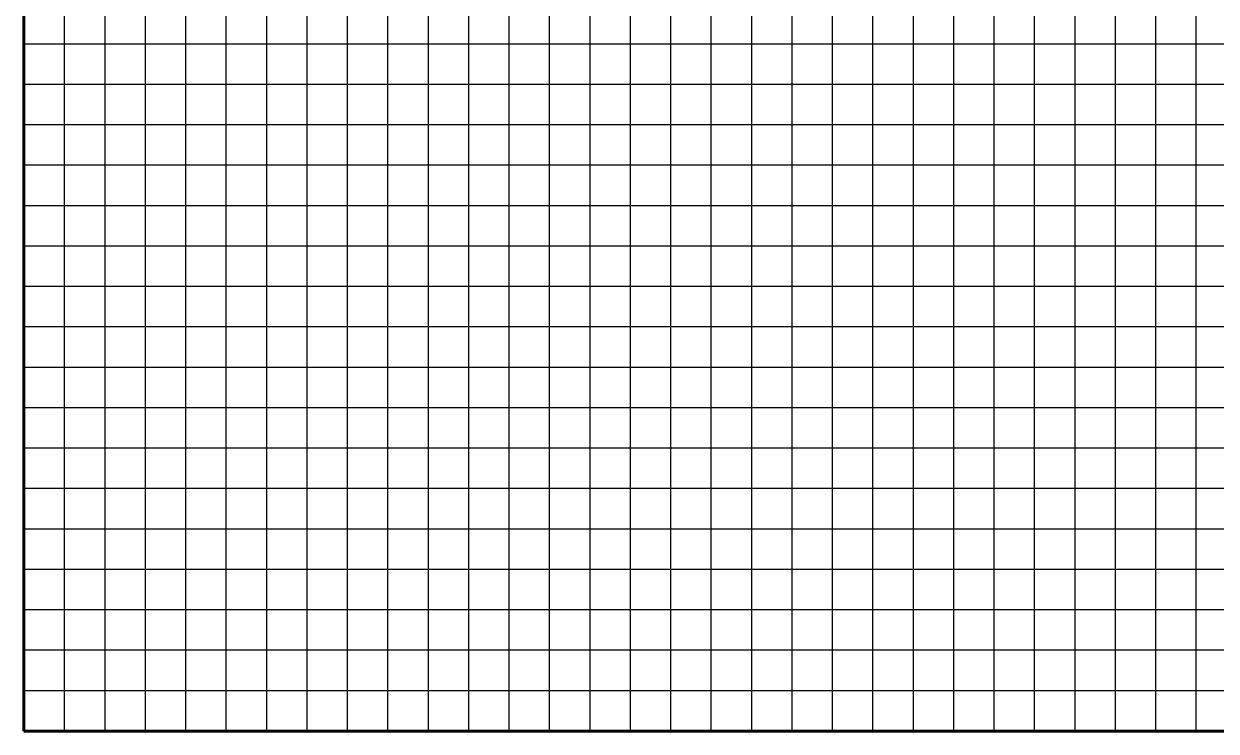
# Model space of a CAD drawing. Header units: inches. Extents: x 13 to 160, y -5 to 84.
# Drawn here: x 12.6 to 87.6, y -4.7 to 39.8 of the extents above; entities that cross this region are included whole.
import ezdxf

# ---------------------------------------------------------------- set-up
doc = ezdxf.new("R2010")
doc.units = ezdxf.units.IN
doc.header["$MEASUREMENT"] = 0

msp = doc.modelspace()

# ---------------------------------------------------------------- linework, layer by layer
at = {"lineweight": 60}
for p in [(12.641, 84.23), (159.961, -4.67)]:
    msp.add_line(p, (12.641, -4.67), dxfattribs=at)
for p, q in [((15.181, 41.05), (15.181, 38.51)), ((17.721, 41.05), (17.721, 38.51)), ((20.261, 41.05), (20.261, 38.51)), ((22.801, 41.05), (22.801, 38.51)), ((25.341, 41.05), (25.341, 38.51)), ((27.881, 41.05), (27.881, 38.51)), ((30.421, 41.05), (30.421, 38.51)), ((32.961, 41.05), (32.961, 38.51)), ((35.501, 41.05), (35.501, 38.51)), ((38.041, 41.05), (38.041, 38.51)), ((40.581, 41.05), (40.581, 38.51)), ((43.121, 41.05), (43.121, 38.51)), ((45.661, 41.05), (45.661, 38.51)), ((48.201, 41.05), (48.201, 38.51)), ((50.741, 41.05), (50.741, 38.51)), ((53.281, 41.05), (53.281, 38.51)), ((55.821, 41.05), (55.821, 38.51)), ((58.361, 41.05), (58.361, 38.51)), ((60.901, 41.05), (60.901, 38.51)), ((63.441, 41.05), (63.441, 38.51)), ((65.981, 41.05), (65.981, 38.51)), ((68.521, 41.05), (68.521, 38.51)), ((71.061, 41.05), (71.061, 38.51)), ((73.601, 41.05), (73.601, 38.51)), ((76.141, 41.05), (76.141, 38.51)), ((78.681, 41.05), (78.681, 38.51)), ((81.221, 41.05), (81.221, 38.51)), ((83.761, 41.05), (83.761, 38.51)), ((86.301, 41.05), (86.301, 38.51)), ((15.181, 38.51), (12.641, 38.51)), ((17.721, 38.51), (15.181, 38.51)), ((15.181, 38.51), (15.181, 35.97)), ((20.261, 38.51), (17.721, 38.51)), ((17.721, 38.51), (17.721, 35.97)), ((22.801, 38.51), (20.261, 38.51)), ((20.261, 38.51), (20.261, 35.97)), ((25.341, 38.51), (22.801, 38.51)), ((22.801, 38.51), (22.801, 35.97)), ((27.881, 38.51), (25.341, 38.51)), ((25.341, 38.51), (25.341, 35.97)), ((30.421, 38.51), (27.881, 38.51)), ((27.881, 38.51), (27.881, 35.97)), ((30.421, 38.51), (30.421, 35.97)), ((32.961, 38.51), (30.421, 38.51)), ((35.501, 38.51), (32.961, 38.51)), ((32.961, 38.51), (32.961, 35.97)), ((38.041, 38.51), (35.501, 38.51)), ((35.501, 38.51), (35.501, 35.97)), ((40.581, 38.51), (38.041, 38.51)), ((38.041, 38.51), (38.041, 35.97)), ((43.121, 38.51), (40.581, 38.51)), ((40.581, 38.51), (40.581, 35.97)), ((45.661, 38.51), (43.121, 38.51)), ((43.121, 38.51), (43.121, 35.97)), ((45.661, 38.51), (45.661, 35.97)), ((48.201, 38.51), (45.661, 38.51)), ((50.741, 38.51), (48.201, 38.51)), ((48.201, 38.51), (48.201, 35.97)), ((53.281, 38.51), (50.741, 38.51)), ((50.741, 38.51), (50.741, 35.97)), ((55.821, 38.51), (53.281, 38.51)), ((53.281, 38.51), (53.281, 35.97)), ((58.361, 38.51), (55.821, 38.51)), ((55.821, 38.51), (55.821, 35.97)), ((60.901, 38.51), (58.361, 38.51)), ((58.361, 38.51), (58.361, 35.97)), ((60.901, 38.51), (60.901, 35.97)), ((63.441, 38.51), (60.901, 38.51)), ((65.981, 38.51), (63.441, 38.51)), ((63.441, 38.51), (63.441, 35.97)), ((68.521, 38.51), (65.981, 38.51)), ((65.981, 38.51), (65.981, 35.97)), ((71.061, 38.51), (68.521, 38.51)), ((68.521, 38.51), (68.521, 35.97)), ((73.601, 38.51), (71.061, 38.51)), ((71.061, 38.51), (71.061, 35.97)), ((76.141, 38.51), (73.601, 38.51)), ((73.601, 38.51), (73.601, 35.97)), ((76.141, 38.51), (76.141, 35.97)), ((78.681, 38.51), (76.141, 38.51)), ((81.221, 38.51), (78.681, 38.51)), ((78.681, 38.51), (78.681, 35.97)), ((83.761, 38.51), (81.221, 38.51)), ((81.221, 38.51), (81.221, 35.97)), ((86.301, 38.51), (83.761, 38.51)), ((83.761, 38.51), (83.761, 35.97)), ((88.841, 38.51), (86.301, 38.51)), ((86.301, 38.51), (86.301, 35.97)), ((15.181, 35.97), (12.641, 35.97)), ((17.721, 35.97), (15.181, 35.97)), ((15.181, 35.97), (15.181, 33.43)), ((20.261, 35.97), (17.721, 35.97)), ((17.721, 35.97), (17.721, 33.43)), ((22.801, 35.97), (20.261, 35.97)), ((20.261, 35.97), (20.261, 33.43)), ((25.341, 35.97), (22.801, 35.97)), ((22.801, 35.97), (22.801, 33.43)), ((27.881, 35.97), (25.341, 35.97)), ((25.341, 35.97), (25.341, 33.43)), ((30.421, 35.97), (27.881, 35.97)), ((27.881, 35.97), (27.881, 33.43)), ((30.421, 35.97), (30.421, 33.43)), ((32.961, 35.97), (30.421, 35.97)), ((35.501, 35.97), (32.961, 35.97)), ((32.961, 35.97), (32.961, 33.43)), ((38.041, 35.97), (35.501, 35.97)), ((35.501, 35.97), (35.501, 33.43)), ((40.581, 35.97), (38.041, 35.97)), ((38.041, 35.97), (38.041, 33.43)), ((43.121, 35.97), (40.581, 35.97)), ((40.581, 35.97), (40.581, 33.43)), ((45.661, 35.97), (43.121, 35.97)), ((43.121, 35.97), (43.121, 33.43)), ((45.661, 35.97), (45.661, 33.43)), ((48.201, 35.97), (45.661, 35.97)), ((50.741, 35.97), (48.201, 35.97)), ((48.201, 35.97), (48.201, 33.43)), ((53.281, 35.97), (50.741, 35.97)), ((50.741, 35.97), (50.741, 33.43)), ((55.821, 35.97), (53.281, 35.97)), ((53.281, 35.97), (53.281, 33.43)), ((58.361, 35.97), (55.821, 35.97)), ((55.821, 35.97), (55.821, 33.43)), ((60.901, 35.97), (58.361, 35.97)), ((58.361, 35.97), (58.361, 33.43)), ((60.901, 35.97), (60.901, 33.43)), ((63.441, 35.97), (60.901, 35.97)), ((65.981, 35.97), (63.441, 35.97)), ((63.441, 35.97), (63.441, 33.43)), ((68.521, 35.97), (65.981, 35.97)), ((65.981, 35.97), (65.981, 33.43)), ((71.061, 35.97), (68.521, 35.97)), ((68.521, 35.97), (68.521, 33.43)), ((73.601, 35.97), (71.061, 35.97)), ((71.061, 35.97), (71.061, 33.43)), ((76.141, 35.97), (73.601, 35.97)), ((73.601, 35.97), (73.601, 33.43)), ((76.141, 35.97), (76.141, 33.43)), ((78.681, 35.97), (76.141, 35.97)), ((81.221, 35.97), (78.681, 35.97)), ((78.681, 35.97), (78.681, 33.43)), ((83.761, 35.97), (81.221, 35.97)), ((81.221, 35.97), (81.221, 33.43)), ((86.301, 35.97), (83.761, 35.97)), ((83.761, 35.97), (83.761, 33.43)), ((88.841, 35.97), (86.301, 35.97)), ((86.301, 35.97), (86.301, 33.43)), ((15.181, 33.43), (12.641, 33.43)), ((17.721, 33.43), (15.181, 33.43)), ((15.181, 33.43), (15.181, 30.89)), ((20.261, 33.43), (17.721, 33.43)), ((17.721, 33.43), (17.721, 30.89)), ((22.801, 33.43), (20.261, 33.43)), ((20.261, 33.43), (20.261, 30.89)), ((25.341, 33.43), (22.801, 33.43)), ((22.801, 33.43), (22.801, 30.89)), ((27.881, 33.43), (25.341, 33.43)), ((25.341, 33.43), (25.341, 30.89)), ((30.421, 33.43), (27.881, 33.43)), ((27.881, 33.43), (27.881, 30.89)), ((30.421, 33.43), (30.421, 30.89)), ((32.961, 33.43), (30.421, 33.43)), ((35.501, 33.43), (32.961, 33.43)), ((32.961, 33.43), (32.961, 30.89)), ((38.041, 33.43), (35.501, 33.43)), ((35.501, 33.43), (35.501, 30.89)), ((40.581, 33.43), (38.041, 33.43)), ((38.041, 33.43), (38.041, 30.89)), ((43.121, 33.43), (40.581, 33.43)), ((40.581, 33.43), (40.581, 30.89)), ((45.661, 33.43), (43.121, 33.43)), ((43.121, 33.43), (43.121, 30.89)), ((45.661, 33.43), (45.661, 30.89)), ((48.201, 33.43), (45.661, 33.43)), ((50.741, 33.43), (48.201, 33.43)), ((48.201, 33.43), (48.201, 30.89)), ((53.281, 33.43), (50.741, 33.43)), ((50.741, 33.43), (50.741, 30.89)), ((55.821, 33.43), (53.281, 33.43)), ((53.281, 33.43), (53.281, 30.89)), ((58.361, 33.43), (55.821, 33.43)), ((55.821, 33.43), (55.821, 30.89)), ((60.901, 33.43), (58.361, 33.43)), ((58.361, 33.43), (58.361, 30.89)), ((60.901, 33.43), (60.901, 30.89)), ((63.441, 33.43), (60.901, 33.43)), ((65.981, 33.43), (63.441, 33.43)), ((63.441, 33.43), (63.441, 30.89)), ((68.521, 33.43), (65.981, 33.43)), ((65.981, 33.43), (65.981, 30.89)), ((71.061, 33.43), (68.521, 33.43)), ((68.521, 33.43), (68.521, 30.89)), ((73.601, 33.43), (71.061, 33.43)), ((71.061, 33.43), (71.061, 30.89)), ((76.141, 33.43), (73.601, 33.43)), ((73.601, 33.43), (73.601, 30.89)), ((76.141, 33.43), (76.141, 30.89)), ((78.681, 33.43), (76.141, 33.43)), ((81.221, 33.43), (78.681, 33.43)), ((78.681, 33.43), (78.681, 30.89)), ((83.761, 33.43), (81.221, 33.43)), ((81.221, 33.43), (81.221, 30.89)), ((86.301, 33.43), (83.761, 33.43)), ((83.761, 33.43), (83.761, 30.89)), ((88.841, 33.43), (86.301, 33.43)), ((86.301, 33.43), (86.301, 30.89)), ((15.181, 30.89), (12.641, 30.89)), ((17.721, 30.89), (15.181, 30.89)), ((15.181, 30.89), (15.181, 28.35)), ((20.261, 30.89), (17.721, 30.89)), ((17.721, 30.89), (17.721, 28.35)), ((22.801, 30.89), (20.261, 30.89)), ((20.261, 30.89), (20.261, 28.35)), ((25.341, 30.89), (22.801, 30.89)), ((22.801, 30.89), (22.801, 28.35)), ((27.881, 30.89), (25.341, 30.89)), ((25.341, 30.89), (25.341, 28.35)), ((30.421, 30.89), (27.881, 30.89)), ((27.881, 30.89), (27.881, 28.35)), ((30.421, 30.89), (30.421, 28.35)), ((32.961, 30.89), (30.421, 30.89)), ((35.501, 30.89), (32.961, 30.89)), ((32.961, 30.89), (32.961, 28.35)), ((38.041, 30.89), (35.501, 30.89)), ((35.501, 30.89), (35.501, 28.35)), ((40.581, 30.89), (38.041, 30.89)), ((38.041, 30.89), (38.041, 28.35)), ((43.121, 30.89), (40.581, 30.89)), ((40.581, 30.89), (40.581, 28.35)), ((45.661, 30.89), (43.121, 30.89)), ((43.121, 30.89), (43.121, 28.35)), ((45.661, 30.89), (45.661, 28.35)), ((48.201, 30.89), (45.661, 30.89)), ((50.741, 30.89), (48.201, 30.89)), ((48.201, 30.89), (48.201, 28.35)), ((53.281, 30.89), (50.741, 30.89)), ((50.741, 30.89), (50.741, 28.35)), ((55.821, 30.89), (53.281, 30.89)), ((53.281, 30.89), (53.281, 28.35)), ((58.361, 30.89), (55.821, 30.89)), ((55.821, 30.89), (55.821, 28.35)), ((60.901, 30.89), (58.361, 30.89)), ((58.361, 30.89), (58.361, 28.35)), ((60.901, 30.89), (60.901, 28.35)), ((63.441, 30.89), (60.901, 30.89)), ((65.981, 30.89), (63.441, 30.89)), ((63.441, 30.89), (63.441, 28.35)), ((68.521, 30.89), (65.981, 30.89)), ((65.981, 30.89), (65.981, 28.35)), ((71.061, 30.89), (68.521, 30.89)), ((68.521, 30.89), (68.521, 28.35)), ((73.601, 30.89), (71.061, 30.89)), ((71.061, 30.89), (71.061, 28.35)), ((76.141, 30.89), (73.601, 30.89)), ((73.601, 30.89), (73.601, 28.35)), ((76.141, 30.89), (76.141, 28.35)), ((78.681, 30.89), (76.141, 30.89)), ((81.221, 30.89), (78.681, 30.89)), ((78.681, 30.89), (78.681, 28.35)), ((83.761, 30.89), (81.221, 30.89)), ((81.221, 30.89), (81.221, 28.35)), ((86.301, 30.89), (83.761, 30.89)), ((83.761, 30.89), (83.761, 28.35)), ((88.841, 30.89), (86.301, 30.89)), ((86.301, 30.89), (86.301, 28.35)), ((15.181, 28.35), (12.641, 28.35)), ((17.721, 28.35), (15.181, 28.35)), ((15.181, 28.35), (15.181, 25.81)), ((20.261, 28.35), (17.721, 28.35)), ((17.721, 28.35), (17.721, 25.81)), ((22.801, 28.35), (20.261, 28.35)), ((20.261, 28.35), (20.261, 25.81)), ((25.341, 28.35), (22.801, 28.35)), ((22.801, 28.35), (22.801, 25.81)), ((27.881, 28.35), (25.341, 28.35)), ((25.341, 28.35), (25.341, 25.81)), ((30.421, 28.35), (27.881, 28.35)), ((27.881, 28.35), (27.881, 25.81)), ((30.421, 28.35), (30.421, 25.81)), ((32.961, 28.35), (30.421, 28.35)), ((35.501, 28.35), (32.961, 28.35)), ((32.961, 28.35), (32.961, 25.81)), ((38.041, 28.35), (35.501, 28.35)), ((35.501, 28.35), (35.501, 25.81)), ((40.581, 28.35), (38.041, 28.35)), ((38.041, 28.35), (38.041, 25.81)), ((43.121, 28.35), (40.581, 28.35)), ((40.581, 28.35), (40.581, 25.81)), ((45.661, 28.35), (43.121, 28.35)), ((43.121, 28.35), (43.121, 25.81)), ((45.661, 28.35), (45.661, 25.81)), ((48.201, 28.35), (45.661, 28.35)), ((50.741, 28.35), (48.201, 28.35)), ((48.201, 28.35), (48.201, 25.81)), ((53.281, 28.35), (50.741, 28.35)), ((50.741, 28.35), (50.741, 25.81)), ((55.821, 28.35), (53.281, 28.35)), ((53.281, 28.35), (53.281, 25.81)), ((58.361, 28.35), (55.821, 28.35)), ((55.821, 28.35), (55.821, 25.81)), ((60.901, 28.35), (58.361, 28.35)), ((58.361, 28.35), (58.361, 25.81)), ((60.901, 28.35), (60.901, 25.81)), ((63.441, 28.35), (60.901, 28.35)), ((65.981, 28.35), (63.441, 28.35)), ((63.441, 28.35), (63.441, 25.81)), ((68.521, 28.35), (65.981, 28.35)), ((65.981, 28.35), (65.981, 25.81)), ((71.061, 28.35), (68.521, 28.35)), ((68.521, 28.35), (68.521, 25.81)), ((73.601, 28.35), (71.061, 28.35)), ((71.061, 28.35), (71.061, 25.81)), ((76.141, 28.35), (73.601, 28.35)), ((73.601, 28.35), (73.601, 25.81)), ((76.141, 28.35), (76.141, 25.81)), ((78.681, 28.35), (76.141, 28.35)), ((81.221, 28.35), (78.681, 28.35)), ((78.681, 28.35), (78.681, 25.81)), ((83.761, 28.35), (81.221, 28.35)), ((81.221, 28.35), (81.221, 25.81)), ((86.301, 28.35), (83.761, 28.35)), ((83.761, 28.35), (83.761, 25.81)), ((88.841, 28.35), (86.301, 28.35)), ((86.301, 28.35), (86.301, 25.81)), ((15.181, 25.81), (12.641, 25.81)), ((17.721, 25.81), (15.181, 25.81)), ((15.181, 25.81), (15.181, 23.27)), ((20.261, 25.81), (17.721, 25.81)), ((17.721, 25.81), (17.721, 23.27)), ((22.801, 25.81), (20.261, 25.81)), ((20.261, 25.81), (20.261, 23.27)), ((25.341, 25.81), (22.801, 25.81)), ((22.801, 25.81), (22.801, 23.27)), ((27.881, 25.81), (25.341, 25.81)), ((25.341, 25.81), (25.341, 23.27)), ((30.421, 25.81), (27.881, 25.81)), ((27.881, 25.81), (27.881, 23.27)), ((30.421, 25.81), (30.421, 23.27)), ((32.961, 25.81), (30.421, 25.81)), ((35.501, 25.81), (32.961, 25.81)), ((32.961, 25.81), (32.961, 23.27)), ((38.041, 25.81), (35.501, 25.81)), ((35.501, 25.81), (35.501, 23.27)), ((40.581, 25.81), (38.041, 25.81)), ((38.041, 25.81), (38.041, 23.27)), ((43.121, 25.81), (40.581, 25.81)), ((40.581, 25.81), (40.581, 23.27)), ((45.661, 25.81), (43.121, 25.81)), ((43.121, 25.81), (43.121, 23.27)), ((45.661, 25.81), (45.661, 23.27)), ((48.201, 25.81), (45.661, 25.81)), ((50.741, 25.81), (48.201, 25.81)), ((48.201, 25.81), (48.201, 23.27)), ((53.281, 25.81), (50.741, 25.81)), ((50.741, 25.81), (50.741, 23.27)), ((55.821, 25.81), (53.281, 25.81)), ((53.281, 25.81), (53.281, 23.27)), ((58.361, 25.81), (55.821, 25.81)), ((55.821, 25.81), (55.821, 23.27)), ((60.901, 25.81), (58.361, 25.81)), ((58.361, 25.81), (58.361, 23.27)), ((60.901, 25.81), (60.901, 23.27)), ((63.441, 25.81), (60.901, 25.81)), ((65.981, 25.81), (63.441, 25.81)), ((63.441, 25.81), (63.441, 23.27)), ((68.521, 25.81), (65.981, 25.81)), ((65.981, 25.81), (65.981, 23.27)), ((71.061, 25.81), (68.521, 25.81)), ((68.521, 25.81), (68.521, 23.27)), ((73.601, 25.81), (71.061, 25.81)), ((71.061, 25.81), (71.061, 23.27)), ((76.141, 25.81), (73.601, 25.81)), ((73.601, 25.81), (73.601, 23.27)), ((76.141, 25.81), (76.141, 23.27)), ((78.681, 25.81), (76.141, 25.81)), ((81.221, 25.81), (78.681, 25.81)), ((78.681, 25.81), (78.681, 23.27)), ((83.761, 25.81), (81.221, 25.81)), ((81.221, 25.81), (81.221, 23.27)), ((86.301, 25.81), (83.761, 25.81)), ((83.761, 25.81), (83.761, 23.27)), ((88.841, 25.81), (86.301, 25.81)), ((86.301, 25.81), (86.301, 23.27)), ((15.181, 23.27), (12.641, 23.27)), ((17.721, 23.27), (15.181, 23.27)), ((15.181, 23.27), (15.181, 20.73)), ((20.261, 23.27), (17.721, 23.27)), ((17.721, 23.27), (17.721, 20.73)), ((22.801, 23.27), (20.261, 23.27)), ((20.261, 23.27), (20.261, 20.73)), ((25.341, 23.27), (22.801, 23.27)), ((22.801, 23.27), (22.801, 20.73)), ((27.881, 23.27), (25.341, 23.27)), ((25.341, 23.27), (25.341, 20.73)), ((30.421, 23.27), (27.881, 23.27)), ((27.881, 23.27), (27.881, 20.73)), ((30.421, 23.27), (30.421, 20.73)), ((32.961, 23.27), (30.421, 23.27)), ((35.501, 23.27), (32.961, 23.27)), ((32.961, 23.27), (32.961, 20.73)), ((38.041, 23.27), (35.501, 23.27)), ((35.501, 23.27), (35.501, 20.73)), ((40.581, 23.27), (38.041, 23.27)), ((38.041, 23.27), (38.041, 20.73)), ((43.121, 23.27), (40.581, 23.27)), ((40.581, 23.27), (40.581, 20.73)), ((45.661, 23.27), (43.121, 23.27)), ((43.121, 23.27), (43.121, 20.73)), ((45.661, 23.27), (45.661, 20.73)), ((48.201, 23.27), (45.661, 23.27)), ((50.741, 23.27), (48.201, 23.27)), ((48.201, 23.27), (48.201, 20.73)), ((53.281, 23.27), (50.741, 23.27)), ((50.741, 23.27), (50.741, 20.73)), ((55.821, 23.27), (53.281, 23.27)), ((53.281, 23.27), (53.281, 20.73)), ((58.361, 23.27), (55.821, 23.27)), ((55.821, 23.27), (55.821, 20.73)), ((60.901, 23.27), (58.361, 23.27)), ((58.361, 23.27), (58.361, 20.73)), ((60.901, 23.27), (60.901, 20.73)), ((63.441, 23.27), (60.901, 23.27)), ((65.981, 23.27), (63.441, 23.27)), ((63.441, 23.27), (63.441, 20.73)), ((68.521, 23.27), (65.981, 23.27)), ((65.981, 23.27), (65.981, 20.73)), ((71.061, 23.27), (68.521, 23.27)), ((68.521, 23.27), (68.521, 20.73)), ((73.601, 23.27), (71.061, 23.27)), ((71.061, 23.27), (71.061, 20.73)), ((76.141, 23.27), (73.601, 23.27)), ((73.601, 23.27), (73.601, 20.73)), ((76.141, 23.27), (76.141, 20.73)), ((78.681, 23.27), (76.141, 23.27)), ((81.221, 23.27), (78.681, 23.27)), ((78.681, 23.27), (78.681, 20.73)), ((83.761, 23.27), (81.221, 23.27)), ((81.221, 23.27), (81.221, 20.73)), ((86.301, 23.27), (83.761, 23.27)), ((83.761, 23.27), (83.761, 20.73)), ((88.841, 23.27), (86.301, 23.27)), ((86.301, 23.27), (86.301, 20.73)), ((15.181, 20.73), (12.641, 20.73)), ((17.721, 20.73), (15.181, 20.73)), ((15.181, 20.73), (15.181, 18.19)), ((20.261, 20.73), (17.721, 20.73)), ((17.721, 20.73), (17.721, 18.19)), ((22.801, 20.73), (20.261, 20.73)), ((20.261, 20.73), (20.261, 18.19)), ((25.341, 20.73), (22.801, 20.73)), ((22.801, 20.73), (22.801, 18.19)), ((27.881, 20.73), (25.341, 20.73)), ((25.341, 20.73), (25.341, 18.19)), ((30.421, 20.73), (27.881, 20.73)), ((27.881, 20.73), (27.881, 18.19)), ((30.421, 20.73), (30.421, 18.19)), ((32.961, 20.73), (30.421, 20.73)), ((35.501, 20.73), (32.961, 20.73)), ((32.961, 20.73), (32.961, 18.19)), ((38.041, 20.73), (35.501, 20.73)), ((35.501, 20.73), (35.501, 18.19)), ((40.581, 20.73), (38.041, 20.73)), ((38.041, 20.73), (38.041, 18.19)), ((43.121, 20.73), (40.581, 20.73)), ((40.581, 20.73), (40.581, 18.19)), ((45.661, 20.73), (43.121, 20.73)), ((43.121, 20.73), (43.121, 18.19)), ((45.661, 20.73), (45.661, 18.19)), ((48.201, 20.73), (45.661, 20.73)), ((50.741, 20.73), (48.201, 20.73)), ((48.201, 20.73), (48.201, 18.19)), ((53.281, 20.73), (50.741, 20.73)), ((50.741, 20.73), (50.741, 18.19)), ((55.821, 20.73), (53.281, 20.73)), ((53.281, 20.73), (53.281, 18.19)), ((58.361, 20.73), (55.821, 20.73)), ((55.821, 20.73), (55.821, 18.19)), ((60.901, 20.73), (58.361, 20.73)), ((58.361, 20.73), (58.361, 18.19)), ((60.901, 20.73), (60.901, 18.19)), ((63.441, 20.73), (60.901, 20.73)), ((65.981, 20.73), (63.441, 20.73)), ((63.441, 20.73), (63.441, 18.19)), ((68.521, 20.73), (65.981, 20.73)), ((65.981, 20.73), (65.981, 18.19)), ((71.061, 20.73), (68.521, 20.73)), ((68.521, 20.73), (68.521, 18.19)), ((73.601, 20.73), (71.061, 20.73)), ((71.061, 20.73), (71.061, 18.19)), ((76.141, 20.73), (73.601, 20.73)), ((73.601, 20.73), (73.601, 18.19)), ((76.141, 20.73), (76.141, 18.19)), ((78.681, 20.73), (76.141, 20.73)), ((81.221, 20.73), (78.681, 20.73)), ((78.681, 20.73), (78.681, 18.19)), ((83.761, 20.73), (81.221, 20.73)), ((81.221, 20.73), (81.221, 18.19)), ((86.301, 20.73), (83.761, 20.73)), ((83.761, 20.73), (83.761, 18.19)), ((88.841, 20.73), (86.301, 20.73)), ((86.301, 20.73), (86.301, 18.19)), ((15.181, 18.19), (12.641, 18.19)), ((17.721, 18.19), (15.181, 18.19)), ((15.181, 18.19), (15.181, 15.65)), ((20.261, 18.19), (17.721, 18.19)), ((17.721, 18.19), (17.721, 15.65)), ((22.801, 18.19), (20.261, 18.19)), ((20.261, 18.19), (20.261, 15.65)), ((25.341, 18.19), (22.801, 18.19)), ((22.801, 18.19), (22.801, 15.65)), ((27.881, 18.19), (25.341, 18.19)), ((25.341, 18.19), (25.341, 15.65)), ((30.421, 18.19), (27.881, 18.19)), ((27.881, 18.19), (27.881, 15.65)), ((30.421, 18.19), (30.421, 15.65)), ((32.961, 18.19), (30.421, 18.19)), ((35.501, 18.19), (32.961, 18.19)), ((32.961, 18.19), (32.961, 15.65)), ((38.041, 18.19), (35.501, 18.19)), ((35.501, 18.19), (35.501, 15.65)), ((40.581, 18.19), (38.041, 18.19)), ((38.041, 18.19), (38.041, 15.65)), ((43.121, 18.19), (40.581, 18.19)), ((40.581, 18.19), (40.581, 15.65)), ((45.661, 18.19), (43.121, 18.19)), ((43.121, 18.19), (43.121, 15.65)), ((45.661, 18.19), (45.661, 15.65)), ((48.201, 18.19), (45.661, 18.19)), ((50.741, 18.19), (48.201, 18.19)), ((48.201, 18.19), (48.201, 15.65)), ((53.281, 18.19), (50.741, 18.19)), ((50.741, 18.19), (50.741, 15.65)), ((55.821, 18.19), (53.281, 18.19)), ((53.281, 18.19), (53.281, 15.65)), ((58.361, 18.19), (55.821, 18.19)), ((55.821, 18.19), (55.821, 15.65)), ((60.901, 18.19), (58.361, 18.19)), ((58.361, 18.19), (58.361, 15.65)), ((60.901, 18.19), (60.901, 15.65)), ((63.441, 18.19), (60.901, 18.19)), ((65.981, 18.19), (63.441, 18.19)), ((63.441, 18.19), (63.441, 15.65)), ((68.521, 18.19), (65.981, 18.19)), ((65.981, 18.19), (65.981, 15.65)), ((71.061, 18.19), (68.521, 18.19)), ((68.521, 18.19), (68.521, 15.65)), ((73.601, 18.19), (71.061, 18.19)), ((71.061, 18.19), (71.061, 15.65)), ((76.141, 18.19), (73.601, 18.19)), ((73.601, 18.19), (73.601, 15.65)), ((76.141, 18.19), (76.141, 15.65)), ((78.681, 18.19), (76.141, 18.19)), ((81.221, 18.19), (78.681, 18.19)), ((78.681, 18.19), (78.681, 15.65)), ((83.761, 18.19), (81.221, 18.19)), ((81.221, 18.19), (81.221, 15.65)), ((86.301, 18.19), (83.761, 18.19)), ((83.761, 18.19), (83.761, 15.65)), ((88.841, 18.19), (86.301, 18.19)), ((86.301, 18.19), (86.301, 15.65)), ((15.181, 15.65), (12.641, 15.65)), ((17.721, 15.65), (15.181, 15.65)), ((15.181, 15.65), (15.181, 13.11)), ((20.261, 15.65), (17.721, 15.65)), ((17.721, 15.65), (17.721, 13.11)), ((22.801, 15.65), (20.261, 15.65)), ((20.261, 15.65), (20.261, 13.11)), ((25.341, 15.65), (22.801, 15.65)), ((22.801, 15.65), (22.801, 13.11)), ((27.881, 15.65), (25.341, 15.65)), ((25.341, 15.65), (25.341, 13.11)), ((30.421, 15.65), (27.881, 15.65)), ((27.881, 15.65), (27.881, 13.11)), ((30.421, 15.65), (30.421, 13.11)), ((32.961, 15.65), (30.421, 15.65)), ((35.501, 15.65), (32.961, 15.65)), ((32.961, 15.65), (32.961, 13.11)), ((38.041, 15.65), (35.501, 15.65)), ((35.501, 15.65), (35.501, 13.11)), ((40.581, 15.65), (38.041, 15.65)), ((38.041, 15.65), (38.041, 13.11)), ((43.121, 15.65), (40.581, 15.65)), ((40.581, 15.65), (40.581, 13.11)), ((45.661, 15.65), (43.121, 15.65)), ((43.121, 15.65), (43.121, 13.11)), ((45.661, 15.65), (45.661, 13.11)), ((48.201, 15.65), (45.661, 15.65)), ((50.741, 15.65), (48.201, 15.65)), ((48.201, 15.65), (48.201, 13.11)), ((53.281, 15.65), (50.741, 15.65)), ((50.741, 15.65), (50.741, 13.11)), ((55.821, 15.65), (53.281, 15.65)), ((53.281, 15.65), (53.281, 13.11)), ((58.361, 15.65), (55.821, 15.65)), ((55.821, 15.65), (55.821, 13.11)), ((60.901, 15.65), (58.361, 15.65)), ((58.361, 15.65), (58.361, 13.11)), ((60.901, 15.65), (60.901, 13.11)), ((63.441, 15.65), (60.901, 15.65)), ((65.981, 15.65), (63.441, 15.65)), ((63.441, 15.65), (63.441, 13.11)), ((68.521, 15.65), (65.981, 15.65)), ((65.981, 15.65), (65.981, 13.11)), ((71.061, 15.65), (68.521, 15.65)), ((68.521, 15.65), (68.521, 13.11)), ((73.601, 15.65), (71.061, 15.65)), ((71.061, 15.65), (71.061, 13.11)), ((76.141, 15.65), (73.601, 15.65)), ((73.601, 15.65), (73.601, 13.11)), ((76.141, 15.65), (76.141, 13.11)), ((78.681, 15.65), (76.141, 15.65)), ((81.221, 15.65), (78.681, 15.65)), ((78.681, 15.65), (78.681, 13.11)), ((83.761, 15.65), (81.221, 15.65)), ((81.221, 15.65), (81.221, 13.11)), ((86.301, 15.65), (83.761, 15.65)), ((83.761, 15.65), (83.761, 13.11)), ((88.841, 15.65), (86.301, 15.65)), ((86.301, 15.65), (86.301, 13.11)), ((15.181, 13.11), (12.641, 13.11)), ((17.721, 13.11), (15.181, 13.11)), ((15.181, 13.11), (15.181, 10.57)), ((20.261, 13.11), (17.721, 13.11)), ((17.721, 13.11), (17.721, 10.57)), ((22.801, 13.11), (20.261, 13.11)), ((20.261, 13.11), (20.261, 10.57)), ((25.341, 13.11), (22.801, 13.11)), ((22.801, 13.11), (22.801, 10.57)), ((27.881, 13.11), (25.341, 13.11)), ((25.341, 13.11), (25.341, 10.57)), ((30.421, 13.11), (27.881, 13.11)), ((27.881, 13.11), (27.881, 10.57)), ((30.421, 13.11), (30.421, 10.57)), ((32.961, 13.11), (30.421, 13.11)), ((35.501, 13.11), (32.961, 13.11)), ((32.961, 13.11), (32.961, 10.57)), ((38.041, 13.11), (35.501, 13.11)), ((35.501, 13.11), (35.501, 10.57)), ((40.581, 13.11), (38.041, 13.11)), ((38.041, 13.11), (38.041, 10.57)), ((43.121, 13.11), (40.581, 13.11)), ((40.581, 13.11), (40.581, 10.57)), ((45.661, 13.11), (43.121, 13.11)), ((43.121, 13.11), (43.121, 10.57)), ((45.661, 13.11), (45.661, 10.57)), ((48.201, 13.11), (45.661, 13.11)), ((50.741, 13.11), (48.201, 13.11)), ((48.201, 13.11), (48.201, 10.57)), ((53.281, 13.11), (50.741, 13.11)), ((50.741, 13.11), (50.741, 10.57)), ((55.821, 13.11), (53.281, 13.11)), ((53.281, 13.11), (53.281, 10.57)), ((58.361, 13.11), (55.821, 13.11)), ((55.821, 13.11), (55.821, 10.57)), ((60.901, 13.11), (58.361, 13.11)), ((58.361, 13.11), (58.361, 10.57)), ((60.901, 13.11), (60.901, 10.57)), ((63.441, 13.11), (60.901, 13.11)), ((65.981, 13.11), (63.441, 13.11)), ((63.441, 13.11), (63.441, 10.57)), ((68.521, 13.11), (65.981, 13.11)), ((65.981, 13.11), (65.981, 10.57)), ((71.061, 13.11), (68.521, 13.11)), ((68.521, 13.11), (68.521, 10.57)), ((73.601, 13.11), (71.061, 13.11)), ((71.061, 13.11), (71.061, 10.57)), ((76.141, 13.11), (73.601, 13.11)), ((73.601, 13.11), (73.601, 10.57)), ((76.141, 13.11), (76.141, 10.57)), ((78.681, 13.11), (76.141, 13.11)), ((81.221, 13.11), (78.681, 13.11)), ((78.681, 13.11), (78.681, 10.57)), ((83.761, 13.11), (81.221, 13.11)), ((81.221, 13.11), (81.221, 10.57)), ((86.301, 13.11), (83.761, 13.11)), ((83.761, 13.11), (83.761, 10.57)), ((88.841, 13.11), (86.301, 13.11)), ((86.301, 13.11), (86.301, 10.57)), ((15.181, 10.57), (12.641, 10.57)), ((17.721, 10.57), (15.181, 10.57)), ((15.181, 10.57), (15.181, 8.03)), ((20.261, 10.57), (17.721, 10.57)), ((17.721, 10.57), (17.721, 8.03)), ((22.801, 10.57), (20.261, 10.57)), ((20.261, 10.57), (20.261, 8.03)), ((25.341, 10.57), (22.801, 10.57)), ((22.801, 10.57), (22.801, 8.03)), ((27.881, 10.57), (25.341, 10.57)), ((25.341, 10.57), (25.341, 8.03)), ((30.421, 10.57), (27.881, 10.57)), ((27.881, 10.57), (27.881, 8.03)), ((30.421, 10.57), (30.421, 8.03)), ((32.961, 10.57), (30.421, 10.57)), ((35.501, 10.57), (32.961, 10.57)), ((32.961, 10.57), (32.961, 8.03)), ((38.041, 10.57), (35.501, 10.57)), ((35.501, 10.57), (35.501, 8.03)), ((40.581, 10.57), (38.041, 10.57)), ((38.041, 10.57), (38.041, 8.03)), ((43.121, 10.57), (40.581, 10.57)), ((40.581, 10.57), (40.581, 8.03)), ((45.661, 10.57), (43.121, 10.57)), ((43.121, 10.57), (43.121, 8.03)), ((45.661, 10.57), (45.661, 8.03)), ((48.201, 10.57), (45.661, 10.57)), ((50.741, 10.57), (48.201, 10.57)), ((48.201, 10.57), (48.201, 8.03)), ((53.281, 10.57), (50.741, 10.57)), ((50.741, 10.57), (50.741, 8.03)), ((55.821, 10.57), (53.281, 10.57)), ((53.281, 10.57), (53.281, 8.03)), ((58.361, 10.57), (55.821, 10.57)), ((55.821, 10.57), (55.821, 8.03)), ((60.901, 10.57), (58.361, 10.57)), ((58.361, 10.57), (58.361, 8.03)), ((60.901, 10.57), (60.901, 8.03)), ((63.441, 10.57), (60.901, 10.57)), ((65.981, 10.57), (63.441, 10.57)), ((63.441, 10.57), (63.441, 8.03)), ((68.521, 10.57), (65.981, 10.57)), ((65.981, 10.57), (65.981, 8.03)), ((71.061, 10.57), (68.521, 10.57)), ((68.521, 10.57), (68.521, 8.03)), ((73.601, 10.57), (71.061, 10.57)), ((71.061, 10.57), (71.061, 8.03)), ((76.141, 10.57), (73.601, 10.57)), ((73.601, 10.57), (73.601, 8.03)), ((76.141, 10.57), (76.141, 8.03)), ((78.681, 10.57), (76.141, 10.57)), ((81.221, 10.57), (78.681, 10.57)), ((78.681, 10.57), (78.681, 8.03)), ((83.761, 10.57), (81.221, 10.57)), ((81.221, 10.57), (81.221, 8.03)), ((86.301, 10.57), (83.761, 10.57)), ((83.761, 10.57), (83.761, 8.03)), ((88.841, 10.57), (86.301, 10.57)), ((86.301, 10.57), (86.301, 8.03)), ((15.181, 8.03), (12.641, 8.03)), ((17.721, 8.03), (15.181, 8.03)), ((15.181, 8.03), (15.181, 5.49)), ((20.261, 8.03), (17.721, 8.03)), ((17.721, 8.03), (17.721, 5.49)), ((22.801, 8.03), (20.261, 8.03)), ((20.261, 8.03), (20.261, 5.49)), ((25.341, 8.03), (22.801, 8.03)), ((22.801, 8.03), (22.801, 5.49)), ((27.881, 8.03), (25.341, 8.03)), ((25.341, 8.03), (25.341, 5.49)), ((30.421, 8.03), (27.881, 8.03)), ((27.881, 8.03), (27.881, 5.49)), ((30.421, 8.03), (30.421, 5.49)), ((32.961, 8.03), (30.421, 8.03)), ((35.501, 8.03), (32.961, 8.03)), ((32.961, 8.03), (32.961, 5.49)), ((38.041, 8.03), (35.501, 8.03)), ((35.501, 8.03), (35.501, 5.49)), ((40.581, 8.03), (38.041, 8.03)), ((38.041, 8.03), (38.041, 5.49)), ((43.121, 8.03), (40.581, 8.03)), ((40.581, 8.03), (40.581, 5.49)), ((45.661, 8.03), (43.121, 8.03)), ((43.121, 8.03), (43.121, 5.49)), ((45.661, 8.03), (45.661, 5.49)), ((48.201, 8.03), (45.661, 8.03)), ((50.741, 8.03), (48.201, 8.03)), ((48.201, 8.03), (48.201, 5.49)), ((53.281, 8.03), (50.741, 8.03)), ((50.741, 8.03), (50.741, 5.49)), ((55.821, 8.03), (53.281, 8.03)), ((53.281, 8.03), (53.281, 5.49)), ((58.361, 8.03), (55.821, 8.03)), ((55.821, 8.03), (55.821, 5.49)), ((60.901, 8.03), (58.361, 8.03)), ((58.361, 8.03), (58.361, 5.49)), ((60.901, 8.03), (60.901, 5.49)), ((63.441, 8.03), (60.901, 8.03)), ((65.981, 8.03), (63.441, 8.03)), ((63.441, 8.03), (63.441, 5.49)), ((68.521, 8.03), (65.981, 8.03)), ((65.981, 8.03), (65.981, 5.49)), ((71.061, 8.03), (68.521, 8.03)), ((68.521, 8.03), (68.521, 5.49)), ((73.601, 8.03), (71.061, 8.03)), ((71.061, 8.03), (71.061, 5.49)), ((76.141, 8.03), (73.601, 8.03)), ((73.601, 8.03), (73.601, 5.49)), ((76.141, 8.03), (76.141, 5.49)), ((78.681, 8.03), (76.141, 8.03)), ((81.221, 8.03), (78.681, 8.03)), ((78.681, 8.03), (78.681, 5.49)), ((83.761, 8.03), (81.221, 8.03)), ((81.221, 8.03), (81.221, 5.49)), ((86.301, 8.03), (83.761, 8.03)), ((83.761, 8.03), (83.761, 5.49)), ((88.841, 8.03), (86.301, 8.03)), ((86.301, 8.03), (86.301, 5.49)), ((15.181, 5.49), (12.641, 5.49)), ((17.721, 5.49), (15.181, 5.49)), ((15.181, 5.49), (15.181, 2.95)), ((20.261, 5.49), (17.721, 5.49)), ((17.721, 5.49), (17.721, 2.95)), ((22.801, 5.49), (20.261, 5.49)), ((20.261, 5.49), (20.261, 2.95)), ((25.341, 5.49), (22.801, 5.49)), ((22.801, 5.49), (22.801, 2.95)), ((27.881, 5.49), (25.341, 5.49)), ((25.341, 5.49), (25.341, 2.95)), ((30.421, 5.49), (27.881, 5.49)), ((27.881, 5.49), (27.881, 2.95)), ((30.421, 5.49), (30.421, 2.95)), ((32.961, 5.49), (30.421, 5.49)), ((35.501, 5.49), (32.961, 5.49)), ((32.961, 5.49), (32.961, 2.95)), ((38.041, 5.49), (35.501, 5.49)), ((35.501, 5.49), (35.501, 2.95)), ((40.581, 5.49), (38.041, 5.49)), ((38.041, 5.49), (38.041, 2.95)), ((43.121, 5.49), (40.581, 5.49)), ((40.581, 5.49), (40.581, 2.95)), ((45.661, 5.49), (43.121, 5.49)), ((43.121, 5.49), (43.121, 2.95)), ((45.661, 5.49), (45.661, 2.95)), ((48.201, 5.49), (45.661, 5.49)), ((50.741, 5.49), (48.201, 5.49)), ((48.201, 5.49), (48.201, 2.95)), ((53.281, 5.49), (50.741, 5.49)), ((50.741, 5.49), (50.741, 2.95)), ((55.821, 5.49), (53.281, 5.49)), ((53.281, 5.49), (53.281, 2.95)), ((58.361, 5.49), (55.821, 5.49)), ((55.821, 5.49), (55.821, 2.95)), ((60.901, 5.49), (58.361, 5.49)), ((58.361, 5.49), (58.361, 2.95)), ((60.901, 5.49), (60.901, 2.95)), ((63.441, 5.49), (60.901, 5.49)), ((65.981, 5.49), (63.441, 5.49)), ((63.441, 5.49), (63.441, 2.95)), ((68.521, 5.49), (65.981, 5.49)), ((65.981, 5.49), (65.981, 2.95)), ((71.061, 5.49), (68.521, 5.49)), ((68.521, 5.49), (68.521, 2.95)), ((73.601, 5.49), (71.061, 5.49)), ((71.061, 5.49), (71.061, 2.95)), ((76.141, 5.49), (73.601, 5.49)), ((73.601, 5.49), (73.601, 2.95)), ((76.141, 5.49), (76.141, 2.95)), ((78.681, 5.49), (76.141, 5.49)), ((81.221, 5.49), (78.681, 5.49)), ((78.681, 5.49), (78.681, 2.95)), ((83.761, 5.49), (81.221, 5.49)), ((81.221, 5.49), (81.221, 2.95)), ((86.301, 5.49), (83.761, 5.49)), ((83.761, 5.49), (83.761, 2.95)), ((88.841, 5.49), (86.301, 5.49)), ((86.301, 5.49), (86.301, 2.95)), ((15.181, 2.95), (12.641, 2.95)), ((17.721, 2.95), (15.181, 2.95)), ((15.181, 2.95), (15.181, 0.41)), ((20.261, 2.95), (17.721, 2.95)), ((17.721, 2.95), (17.721, 0.41)), ((22.801, 2.95), (20.261, 2.95)), ((20.261, 2.95), (20.261, 0.41)), ((25.341, 2.95), (22.801, 2.95)), ((22.801, 2.95), (22.801, 0.41)), ((27.881, 2.95), (25.341, 2.95)), ((25.341, 2.95), (25.341, 0.41)), ((30.421, 2.95), (27.881, 2.95)), ((27.881, 2.95), (27.881, 0.41)), ((32.961, 2.95), (30.421, 2.95)), ((30.421, 2.95), (30.421, 0.41)), ((35.501, 2.95), (32.961, 2.95)), ((32.961, 2.95), (32.961, 0.41)), ((38.041, 2.95), (35.501, 2.95)), ((35.501, 2.95), (35.501, 0.41)), ((40.581, 2.95), (38.041, 2.95)), ((38.041, 2.95), (38.041, 0.41)), ((43.121, 2.95), (40.581, 2.95)), ((40.581, 2.95), (40.581, 0.41)), ((45.661, 2.95), (43.121, 2.95)), ((43.121, 2.95), (43.121, 0.41)), ((48.201, 2.95), (45.661, 2.95)), ((45.661, 2.95), (45.661, 0.41)), ((50.741, 2.95), (48.201, 2.95)), ((48.201, 2.95), (48.201, 0.41)), ((53.281, 2.95), (50.741, 2.95)), ((50.741, 2.95), (50.741, 0.41)), ((55.821, 2.95), (53.281, 2.95)), ((53.281, 2.95), (53.281, 0.41)), ((58.361, 2.95), (55.821, 2.95)), ((55.821, 2.95), (55.821, 0.41)), ((60.901, 2.95), (58.361, 2.95)), ((58.361, 2.95), (58.361, 0.41)), ((63.441, 2.95), (60.901, 2.95)), ((60.901, 2.95), (60.901, 0.41)), ((65.981, 2.95), (63.441, 2.95)), ((63.441, 2.95), (63.441, 0.41)), ((68.521, 2.95), (65.981, 2.95)), ((65.981, 2.95), (65.981, 0.41)), ((71.061, 2.95), (68.521, 2.95)), ((68.521, 2.95), (68.521, 0.41)), ((73.601, 2.95), (71.061, 2.95)), ((71.061, 2.95), (71.061, 0.41)), ((76.141, 2.95), (73.601, 2.95)), ((73.601, 2.95), (73.601, 0.41)), ((78.681, 2.95), (76.141, 2.95)), ((76.141, 2.95), (76.141, 0.41)), ((81.221, 2.95), (78.681, 2.95)), ((78.681, 2.95), (78.681, 0.41)), ((83.761, 2.95), (81.221, 2.95)), ((81.221, 2.95), (81.221, 0.41)), ((86.301, 2.95), (83.761, 2.95)), ((83.761, 2.95), (83.761, 0.41)), ((88.841, 2.95), (86.301, 2.95)), ((86.301, 2.95), (86.301, 0.41)), ((15.181, 0.41), (12.641, 0.41)), ((17.721, 0.41), (15.181, 0.41)), ((15.181, 0.41), (15.181, -2.13)), ((20.261, 0.41), (17.721, 0.41)), ((17.721, 0.41), (17.721, -2.13)), ((22.801, 0.41), (20.261, 0.41)), ((20.261, 0.41), (20.261, -2.13)), ((22.801, 0.41), (22.801, -2.13)), ((25.341, 0.41), (22.801, 0.41)), ((27.881, 0.41), (25.341, 0.41)), ((25.341, 0.41), (25.341, -2.13)), ((30.421, 0.41), (27.881, 0.41)), ((27.881, 0.41), (27.881, -2.13)), ((32.961, 0.41), (30.421, 0.41)), ((30.421, 0.41), (30.421, -2.13)), ((35.501, 0.41), (32.961, 0.41)), ((32.961, 0.41), (32.961, -2.13)), ((38.041, 0.41), (35.501, 0.41)), ((35.501, 0.41), (35.501, -2.13)), ((38.041, 0.41), (38.041, -2.13)), ((40.581, 0.41), (38.041, 0.41)), ((43.121, 0.41), (40.581, 0.41)), ((40.581, 0.41), (40.581, -2.13)), ((45.661, 0.41), (43.121, 0.41)), ((43.121, 0.41), (43.121, -2.13)), ((48.201, 0.41), (45.661, 0.41)), ((45.661, 0.41), (45.661, -2.13)), ((50.741, 0.41), (48.201, 0.41)), ((48.201, 0.41), (48.201, -2.13)), ((53.281, 0.41), (50.741, 0.41)), ((50.741, 0.41), (50.741, -2.13)), ((53.281, 0.41), (53.281, -2.13)), ((55.821, 0.41), (53.281, 0.41)), ((58.361, 0.41), (55.821, 0.41)), ((55.821, 0.41), (55.821, -2.13)), ((60.901, 0.41), (58.361, 0.41)), ((58.361, 0.41), (58.361, -2.13)), ((60.901, 0.41), (58.361, 0.41)), ((63.441, 0.41), (60.901, 0.41)), ((60.901, 0.41), (60.901, -2.13)), ((65.981, 0.41), (63.441, 0.41)), ((63.441, 0.41), (63.441, -2.13)), ((68.521, 0.41), (65.981, 0.41)), ((65.981, 0.41), (65.981, -2.13)), ((68.521, 0.41), (68.521, -2.13)), ((71.061, 0.41), (68.521, 0.41)), ((73.601, 0.41), (71.061, 0.41)), ((71.061, 0.41), (71.061, -2.13)), ((76.141, 0.41), (73.601, 0.41)), ((73.601, 0.41), (73.601, -2.13)), ((78.681, 0.41), (76.141, 0.41)), ((76.141, 0.41), (76.141, -2.13)), ((81.221, 0.41), (78.681, 0.41)), ((78.681, 0.41), (78.681, -2.13)), ((83.761, 0.41), (81.221, 0.41)), ((81.221, 0.41), (81.221, -2.13)), ((83.761, 0.41), (83.761, -2.13)), ((86.301, 0.41), (83.761, 0.41)), ((88.841, 0.41), (86.301, 0.41)), ((86.301, 0.41), (86.301, -2.13)), ((15.181, -2.13), (12.641, -2.13)), ((17.721, -2.13), (15.181, -2.13)), ((15.181, -2.13), (15.181, -4.67)), ((20.261, -2.13), (17.721, -2.13)), ((17.721, -2.13), (17.721, -4.67)), ((22.801, -2.13), (20.261, -2.13)), ((20.261, -2.13), (20.261, -4.67)), ((22.801, -2.13), (22.801, -4.67)), ((25.341, -2.13), (22.801, -2.13)), ((27.881, -2.13), (25.341, -2.13)), ((25.341, -2.13), (25.341, -4.67)), ((30.421, -2.13), (27.881, -2.13)), ((27.881, -2.13), (27.881, -4.67)), ((32.961, -2.13), (30.421, -2.13)), ((30.421, -2.13), (30.421, -4.67)), ((35.501, -2.13), (32.961, -2.13)), ((32.961, -2.13), (32.961, -4.67)), ((38.041, -2.13), (35.501, -2.13)), ((35.501, -2.13), (35.501, -4.67)), ((38.041, -2.13), (38.041, -4.67)), ((40.581, -2.13), (38.041, -2.13)), ((43.121, -2.13), (40.581, -2.13)), ((40.581, -2.13), (40.581, -4.67)), ((45.661, -2.13), (43.121, -2.13)), ((43.121, -2.13), (43.121, -4.67)), ((48.201, -2.13), (45.661, -2.13)), ((45.661, -2.13), (45.661, -4.67)), ((50.741, -2.13), (48.201, -2.13)), ((48.201, -2.13), (48.201, -4.67)), ((53.281, -2.13), (50.741, -2.13)), ((50.741, -2.13), (50.741, -4.67)), ((53.281, -2.13), (53.281, -4.67)), ((55.821, -2.13), (53.281, -2.13)), ((58.361, -2.13), (55.821, -2.13)), ((55.821, -2.13), (55.821, -4.67)), ((60.901, -2.13), (58.361, -2.13)), ((58.361, -2.13), (58.361, -4.67)), ((60.901, -2.13), (58.361, -2.13)), ((63.441, -2.13), (60.901, -2.13)), ((60.901, -2.13), (60.901, -4.67)), ((65.981, -2.13), (63.441, -2.13)), ((63.441, -2.13), (63.441, -4.67)), ((68.521, -2.13), (65.981, -2.13)), ((65.981, -2.13), (65.981, -4.67)), ((68.521, -2.13), (68.521, -4.67)), ((71.061, -2.13), (68.521, -2.13)), ((73.601, -2.13), (71.061, -2.13)), ((71.061, -2.13), (71.061, -4.67)), ((76.141, -2.13), (73.601, -2.13)), ((73.601, -2.13), (73.601, -4.67)), ((78.681, -2.13), (76.141, -2.13)), ((76.141, -2.13), (76.141, -4.67)), ((81.221, -2.13), (78.681, -2.13)), ((78.681, -2.13), (78.681, -4.67)), ((83.761, -2.13), (81.221, -2.13)), ((81.221, -2.13), (81.221, -4.67)), ((83.761, -2.13), (83.761, -4.67)), ((86.301, -2.13), (83.761, -2.13)), ((88.841, -2.13), (86.301, -2.13)), ((86.301, -2.13), (86.301, -4.67)), ((15.181, -4.67), (12.641, -4.67)), ((17.721, -4.67), (15.181, -4.67)), ((20.261, -4.67), (17.721, -4.67)), ((22.801, -4.67), (20.261, -4.67)), ((25.341, -4.67), (22.801, -4.67)), ((27.881, -4.67), (25.341, -4.67)), ((30.421, -4.67), (27.881, -4.67)), ((32.961, -4.67), (30.421, -4.67)), ((35.501, -4.67), (32.961, -4.67)), ((38.041, -4.67), (35.501, -4.67)), ((40.581, -4.67), (38.041, -4.67)), ((43.121, -4.67), (40.581, -4.67)), ((45.661, -4.67), (43.121, -4.67)), ((48.201, -4.67), (45.661, -4.67)), ((50.741, -4.67), (48.201, -4.67)), ((53.281, -4.67), (50.741, -4.67)), ((55.821, -4.67), (53.281, -4.67)), ((58.361, -4.67), (55.821, -4.67)), ((60.901, -4.67), (58.361, -4.67)), ((60.901, -4.67), (58.361, -4.67)), ((63.441, -4.67), (60.901, -4.67)), ((65.981, -4.67), (63.441, -4.67)), ((68.521, -4.67), (65.981, -4.67)), ((71.061, -4.67), (68.521, -4.67)), ((73.601, -4.67), (71.061, -4.67)), ((76.141, -4.67), (73.601, -4.67)), ((78.681, -4.67), (76.141, -4.67)), ((81.221, -4.67), (78.681, -4.67)), ((83.761, -4.67), (81.221, -4.67)), ((86.301, -4.67), (83.761, -4.67)), ((88.841, -4.67), (86.301, -4.67))]:
    msp.add_line(p, q)

doc.saveas('drawing.dxf')
